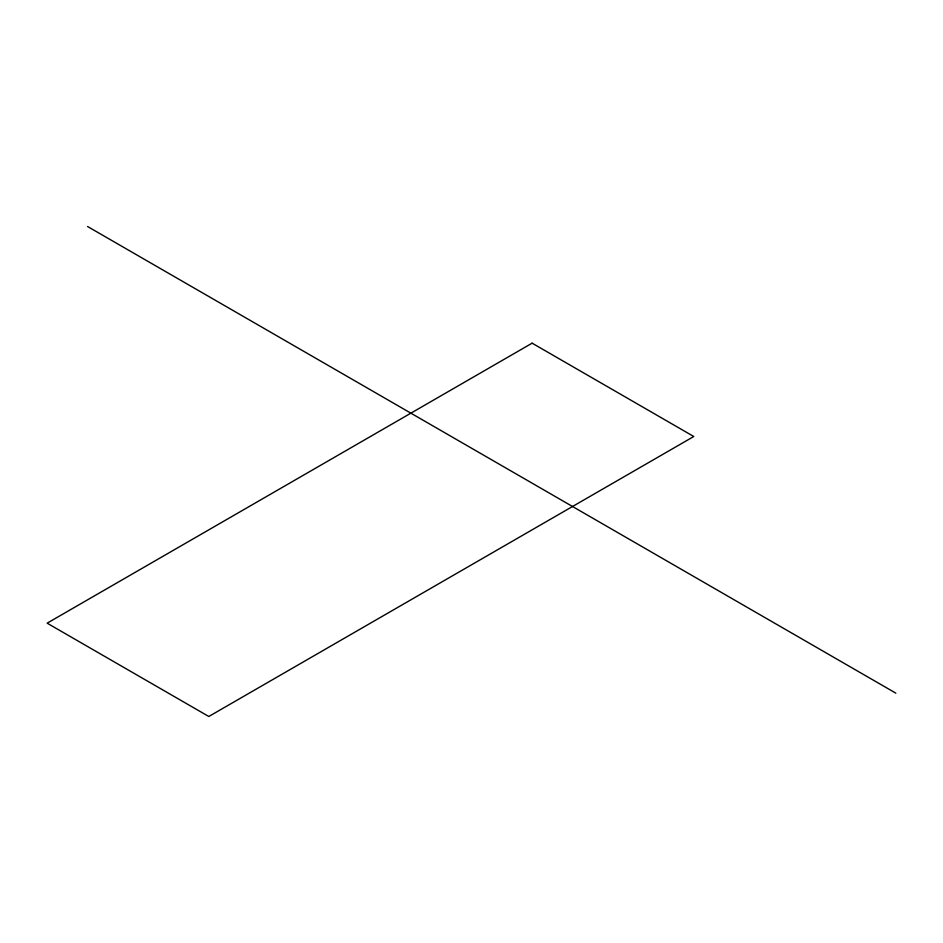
<?xml version="1.0" encoding="UTF-8"?>
<svg xmlns="http://www.w3.org/2000/svg" width="943" height="943" viewBox="0 0 943 943"><rect width="100%" height="100%" fill="white"/><g stroke="black" fill="none" stroke-linecap="round" stroke-linejoin="round"><path stroke-width="1.41" d="M87.569 226.509L895.85 693.164M532.123 343.169L47.15 623.17L208.804 716.491L693.777 436.503L532.123 343.169"/></g></svg>
